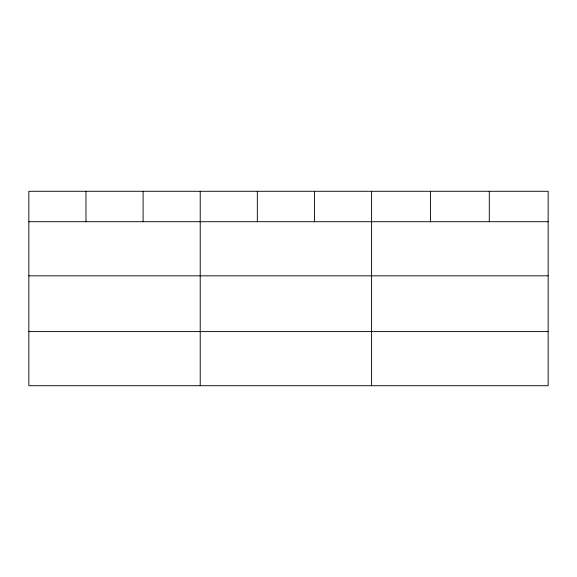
<?xml version="1.0" encoding="UTF-8"?>
<svg xmlns="http://www.w3.org/2000/svg" width="577" height="577" viewBox="0 0 577 577"><rect width="100%" height="100%" fill="white"/><g stroke="black" fill="none" stroke-linecap="round" stroke-linejoin="round"><path stroke-width="0.87" d="M548.15 275.835L548.15 191.283L28.85 191.283L28.85 385.717L548.15 385.717L548.15 275.835L28.85 275.835M28.85 221.712L548.15 221.712M28.85 331.595L548.15 331.595M489.296 191.283L489.296 221.712M430.442 191.283L430.442 221.712M371.588 191.283L371.588 385.717M314.465 191.283L314.465 221.712M257.342 191.283L257.342 221.712M200.219 191.283L200.219 385.717M143.096 191.283L143.096 221.712M85.973 191.283L85.973 221.712"/></g></svg>
